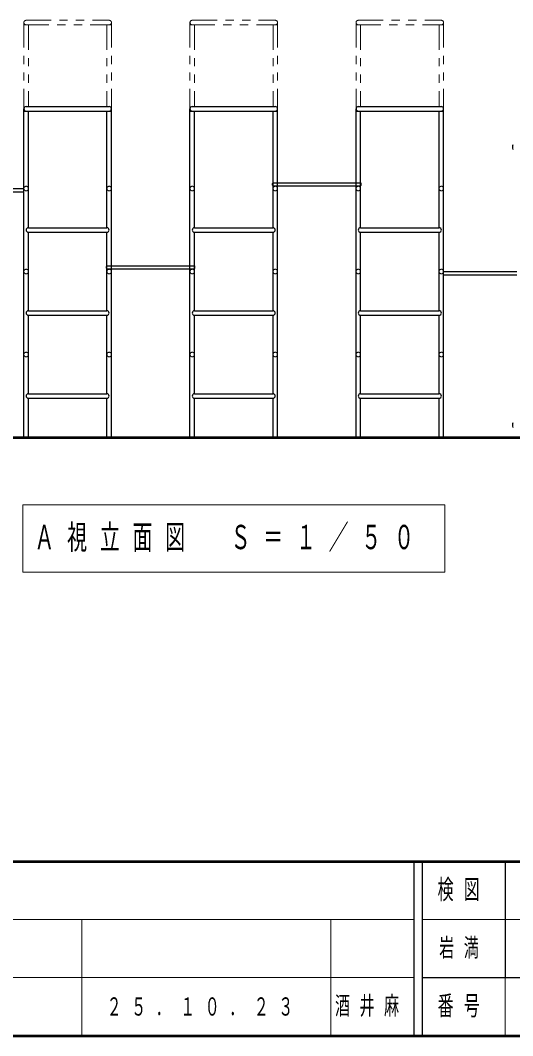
# Model space of a CAD drawing. Units: millimetres on the paper. Extents: x -385 to 0, y -594 to 267.
# Drawn here: x -290.9 to -231.6, y -297 to -174.6 of the extents above; entities that cross this region are included whole.
import ezdxf

# ---------------------------------------------------------------- set-up
doc = ezdxf.new("R2010")
doc.units = ezdxf.units.MM
doc.linetypes.add('USER1', pattern=[4.5, 2.5, -2])
doc.linetypes.add('USER3', pattern=[8, 3, -1, 1, -1, 1, -1])
doc.layers.add('LY_1', color=7, linetype='Continuous', lineweight=25)
doc.styles.add('ＭＳ ゴシック', font='')
doc.styles.get('ＭＳ ゴシック').set_extended_font_data('MS Gothic')

msp = doc.modelspace()

# ---------------------------------------------------------------- linework, layer by layer
at = {"layer": 'LY_1', "linetype": 'USER3', "lineweight": 13}
for p, q in [((-290.473, -174.919), (-290.473, -185.319)), ((-290.201, -174.647), (-280.201, -174.647)), ((-279.929, -174.919), (-279.929, -185.319)), ((-270.473, -174.919), (-270.473, -185.319)), ((-270.201, -174.647), (-260.201, -174.647)), ((-259.929, -174.919), (-259.929, -185.319)), ((-250.473, -174.919), (-250.473, -185.319)), ((-250.201, -174.647), (-240.201, -174.647)), ((-239.929, -174.919), (-239.929, -185.319)), ((-290.473, -175.191), (-279.929, -175.191)), ((-289.929, -175.191), (-289.929, -185.047)), ((-280.473, -175.191), (-280.473, -185.047)), ((-270.473, -175.191), (-259.929, -175.191)), ((-269.929, -175.191), (-269.929, -185.047)), ((-260.473, -175.191), (-260.473, -185.047)), ((-250.473, -175.191), (-239.929, -175.191)), ((-249.929, -175.191), (-249.929, -185.047)), ((-240.473, -175.191), (-240.473, -185.047)), ((-260.529, -194.501), (-260.529, -194.321)), ((-260.429, -194.221), (-249.973, -194.221)), ((-249.873, -194.501), (-249.873, -194.321)), ((-260.429, -194.601), (-249.973, -194.601))]:
    msp.add_line(p, q, dxfattribs=at)
at = {"layer": 'LY_1'}
for p, q in [((-290.473, -224.919), (-290.473, -185.319)), ((-290.473, -185.591), (-279.929, -185.591)), ((-290.201, -185.047), (-280.201, -185.047)), ((-289.929, -199.647), (-289.929, -185.591)), ((-280.473, -199.647), (-280.473, -185.591)), ((-279.929, -224.919), (-279.929, -185.319)), ((-270.473, -224.919), (-270.473, -185.319)), ((-270.473, -185.591), (-259.929, -185.591)), ((-270.201, -185.047), (-260.201, -185.047)), ((-269.929, -199.647), (-269.929, -185.591)), ((-260.473, -199.647), (-260.473, -185.591)), ((-259.929, -224.919), (-259.929, -185.319)), ((-250.473, -224.919), (-250.473, -185.319)), ((-250.473, -185.591), (-239.929, -185.591)), ((-250.201, -185.047), (-240.201, -185.047)), ((-249.929, -199.647), (-249.929, -185.591)), ((-240.473, -199.647), (-240.473, -185.591)), ((-239.929, -224.919), (-239.929, -185.319)), ((-260.529, -194.501), (-260.529, -194.321)), ((-260.429, -194.221), (-249.973, -194.221)), ((-249.873, -194.501), (-249.873, -194.321)), ((-298.965, -194.919), (-290.473, -194.919)), ((-298.965, -195.299), (-290.473, -195.299)), ((-260.429, -194.601), (-249.973, -194.601)), ((-289.929, -199.647), (-280.473, -199.647)), ((-289.929, -209.647), (-289.929, -200.191)), ((-289.929, -200.191), (-280.473, -200.191)), ((-280.473, -209.647), (-280.473, -200.191)), ((-269.929, -199.647), (-260.473, -199.647)), ((-269.929, -200.191), (-260.473, -200.191)), ((-269.929, -209.647), (-269.929, -200.191)), ((-260.473, -209.647), (-260.473, -200.191)), ((-249.929, -199.647), (-240.473, -199.647)), ((-249.929, -200.191), (-240.473, -200.191)), ((-249.929, -209.647), (-249.929, -200.191)), ((-240.473, -209.647), (-240.473, -200.191)), ((-280.529, -204.501), (-280.529, -204.321)), ((-280.429, -204.221), (-269.973, -204.221)), ((-269.873, -204.501), (-269.873, -204.321)), ((-280.429, -204.601), (-269.973, -204.601)), ((-239.929, -204.919), (-231.092, -204.919)), ((-239.929, -205.299), (-231.092, -205.299)), ((-289.929, -209.647), (-280.473, -209.647)), ((-289.929, -210.191), (-280.473, -210.191)), ((-289.929, -219.647), (-289.929, -210.191)), ((-280.473, -219.647), (-280.473, -210.191)), ((-269.929, -209.647), (-260.473, -209.647)), ((-269.929, -219.647), (-269.929, -210.191)), ((-269.929, -210.191), (-260.473, -210.191)), ((-260.473, -219.647), (-260.473, -210.191)), ((-249.929, -209.647), (-240.473, -209.647)), ((-249.929, -219.647), (-249.929, -210.191)), ((-249.929, -210.191), (-240.473, -210.191)), ((-240.473, -219.647), (-240.473, -210.191)), ((-289.929, -219.647), (-280.473, -219.647)), ((-289.929, -224.919), (-289.929, -220.191)), ((-289.929, -220.191), (-280.473, -220.191)), ((-280.473, -224.919), (-280.473, -220.191)), ((-269.929, -219.647), (-260.473, -219.647)), ((-269.929, -224.919), (-269.929, -220.191)), ((-269.929, -220.191), (-260.473, -220.191)), ((-260.473, -224.919), (-260.473, -220.191)), ((-249.929, -219.647), (-240.473, -219.647)), ((-249.929, -224.919), (-249.929, -220.191)), ((-249.929, -220.191), (-240.473, -220.191)), ((-240.473, -224.919), (-240.473, -220.191)), ((-243.5, -276), (-243.5, -297)), ((-242.5, -276), (-242.5, -297)), ((-232.5, -276), (-232.5, -290)), ((-242.5, -290), (0, -290))]:
    msp.add_line(p, q, dxfattribs=at)
at = {"layer": 'LY_1', "lineweight": 50}
for p, q in [((-335.16, -224.919), (-166.909, -224.919)), ((-385, -276), (0, -276)), ((-385, -297), (0, -297))]:
    msp.add_line(p, q, dxfattribs=at)
at = {"layer": 'LY_1', "lineweight": 13}
for p, q in [((-290.601, -233.016), (-290.601, -241.149)), ((-239.801, -233.016), (-290.601, -233.016)), ((-239.801, -241.149), (-239.801, -233.016)), ((-290.601, -241.149), (-239.801, -241.149)), ((-385, -283), (-243.5, -283)), ((-283.5, -283), (-283.5, -297)), ((-253.5, -283), (-253.5, -297)), ((-242.5, -283), (-187.5, -283)), ((-385, -290), (-243.5, -290)), ((-232.5, -290), (-232.5, -297))]:
    msp.add_line(p, q, dxfattribs=at)
at = {"layer": 'LY_1', "linetype": 'USER1', "lineweight": 13}
for centre in [(-290.201, -194.919), (-280.201, -194.919), (-270.201, -194.919), (-260.201, -194.919), (-250.201, -194.919), (-240.201, -194.919), (-290.201, -204.919), (-280.201, -204.919), (-270.201, -204.919), (-260.201, -204.919), (-250.201, -204.919), (-240.201, -204.919), (-290.201, -214.919), (-280.201, -214.919), (-270.201, -214.919), (-260.201, -214.919), (-250.201, -214.919), (-240.201, -214.919)]:
    msp.add_circle(centre, 0.272, dxfattribs=at)
at = {"layer": 'LY_1', "linetype": 'USER3', "lineweight": 13}
for centre, radius, start, end in [((-290.201, -174.919), 0.272, 90, 270), ((-280.201, -174.919), 0.272, 270, 90), ((-270.201, -174.919), 0.272, 90, 270), ((-260.201, -174.919), 0.272, 270, 90), ((-250.201, -174.919), 0.272, 90, 270), ((-240.201, -174.919), 0.272, 270, 90), ((-260.429, -194.321), 0.1, 90, 180), ((-260.429, -194.501), 0.1, 180, 270), ((-249.973, -194.321), 0.1, 0, 90), ((-249.973, -194.501), 0.1, 270, 0)]:
    msp.add_arc(centre, radius, start, end, dxfattribs=at)
at = {"layer": 'LY_1'}
for centre, radius, start, end in [((-290.201, -185.319), 0.272, 90, 270), ((-280.201, -185.319), 0.272, 270, 90), ((-270.201, -185.319), 0.272, 90, 270), ((-260.201, -185.319), 0.272, 270, 90), ((-250.201, -185.319), 0.272, 90, 270), ((-240.201, -185.319), 0.272, 270, 90), ((-230.651, -189.919), 1, 163.80375, 196.19625), ((-260.429, -194.321), 0.1, 90, 180), ((-260.429, -194.501), 0.1, 180, 270), ((-249.973, -194.321), 0.1, 0, 90), ((-249.973, -194.501), 0.1, 270, 0), ((-289.929, -199.919), 0.272, 90, 270), ((-280.473, -199.919), 0.272, 270, 90), ((-269.929, -199.919), 0.272, 90, 270), ((-260.473, -199.919), 0.272, 270, 90), ((-249.929, -199.919), 0.272, 90, 270), ((-240.473, -199.919), 0.272, 270, 90), ((-280.429, -204.321), 0.1, 90, 180), ((-269.973, -204.321), 0.1, 0, 90), ((-280.429, -204.501), 0.1, 180, 270), ((-269.973, -204.501), 0.1, 270, 0), ((-289.929, -209.919), 0.272, 90, 270), ((-280.473, -209.919), 0.272, 270, 90), ((-269.929, -209.919), 0.272, 90, 270), ((-260.473, -209.919), 0.272, 270, 90), ((-249.929, -209.919), 0.272, 90, 270), ((-240.473, -209.919), 0.272, 270, 90), ((-289.929, -219.919), 0.272, 90, 270), ((-280.473, -219.919), 0.272, 270, 90), ((-269.929, -219.919), 0.272, 90, 270), ((-260.473, -219.919), 0.272, 270, 90), ((-249.929, -219.919), 0.272, 90, 270), ((-240.473, -219.919), 0.272, 270, 90), ((-230.651, -223.419), 1, 163.80375, 196.19625)]:
    msp.add_arc(centre, radius, start, end, dxfattribs=at)

# ---------------------------------------------------------------- texts
at = {"layer": 'LY_1', "style": 'ＭＳ ゴシック'}
for s, insert, char_height, attachment_point in [('\\T1.64;\\W0.6;Ａ視立面図\u3000Ｓ＝１／５０', (-289.201, -237.082), 2.933, 4), ('\\T1.64;\\W0.6;検図', (-237.5, -279.5), 2.346, 5), ('\\T1.64;\\W0.6;岩満', (-237.5, -286.5), 2.199, 5), ('\\T1.64;\\W0.6;２５．１０．２３', (-280.5, -293.5), 2.199, 4), ('\\T1.64;\\W0.6;酒井麻', (-253, -293.5), 2.199, 4), ('\\T1.64;\\W0.6;番号', (-237.5, -293.5), 2.346, 5)]:
    msp.add_mtext(s, dxfattribs=dict(at, insert=insert, char_height=char_height, attachment_point=attachment_point))

doc.saveas('drawing.dxf')
